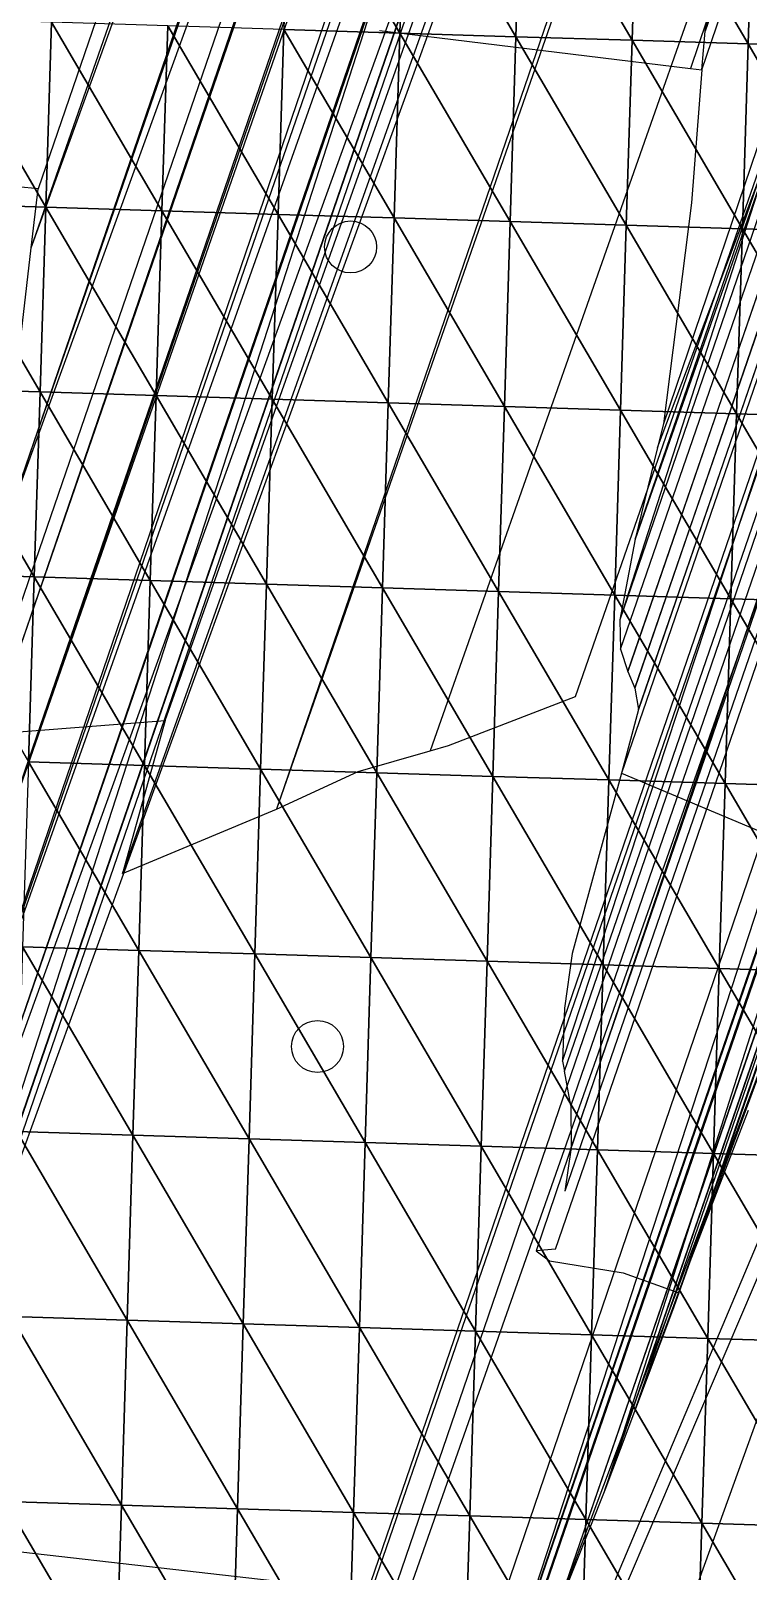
# Model space of a CAD drawing. Extents: x -1515 to 3065, y -1614 to 5536.
# Drawn here: x -849 to -553, y -662 to -26 of the extents above; entities that cross this region are included whole.
import ezdxf

# ---------------------------------------------------------------- set-up
doc = ezdxf.new("R2010")
doc.units = 0
doc.header["$MEASUREMENT"] = 0
doc.layers.get('0').update_dxf_attribs({"linetype": 'CONTINUOUS'})
for name, color, linetype in [('0710400000', 7, 'CONTINUOUS'), ('___', 6, 'CONTINUOUS'), ('GOOGLE_EARTH_SNAPSHOT', 72, 'CONTINUOUS'), ('GOOGLE_EARTH_TERRAIN', 142, 'CONTINUOUS'), ('N-RAION', 1, 'CONTINUOUS')]:
    doc.layers.add(name, color=color, linetype=linetype)

# ---------------------------------------------------------------- blocks, each defined once
blk = doc.blocks.new('GOOGLE_EARTH_TERRAIN')
at = {"color": 8}
mesh = blk.add_polyface(dxfattribs=at)
corners = [(-696.86, -27, -6.96), (-742.42, 50.85, -10.96), (-744.81, -25.5, -7.96)]
mesh.append_faces([[corners[k] for k in face] for face in [(0, 1, 2)]], dxfattribs={"color": 8})
mesh = blk.add_polyface(dxfattribs=at)
corners = [(-694.47, 49.35, -7.96), (-742.42, 50.85, -10.96), (-696.86, -27, -6.96)]
mesh.append_faces([[corners[k] for k in face] for face in [(0, 1, 2)]], dxfattribs={"color": 8})
mesh = blk.add_polyface(dxfattribs=at)
corners = [(-648.91, -28.5, -5.96), (-694.47, 49.35, -7.96), (-696.86, -27, -6.96)]
mesh.append_faces([[corners[k] for k in face] for face in [(0, 1, 2)]], dxfattribs={"color": 8})
mesh = blk.add_polyface(dxfattribs=at)
corners = [(-646.52, 47.84, -5.96), (-694.47, 49.35, -7.96), (-648.91, -28.5, -5.96)]
mesh.append_faces([[corners[k] for k in face] for face in [(0, 1, 2)]], dxfattribs={"color": 8})
mesh = blk.add_polyface(dxfattribs=at)
corners = [(-600.95, -30, -4.96), (-646.52, 47.84, -5.96), (-648.91, -28.5, -5.96)]
mesh.append_faces([[corners[k] for k in face] for face in [(0, 1, 2)]], dxfattribs={"color": 8})
mesh = blk.add_polyface(dxfattribs=at)
corners = [(-598.57, 46.34, -4.96), (-646.52, 47.84, -5.96), (-600.95, -30, -4.96)]
mesh.append_faces([[corners[k] for k in face] for face in [(0, 1, 2)]], dxfattribs={"color": 8})
mesh = blk.add_polyface(dxfattribs=at)
corners = [(-553, -31.5, -4.96), (-598.57, 46.34, -4.96), (-600.95, -30, -4.96)]
mesh.append_faces([[corners[k] for k in face] for face in [(0, 1, 2)]], dxfattribs={"color": 8})
mesh = blk.add_polyface(dxfattribs=at)
corners = [(-550.62, 44.85, -4.96), (-598.57, 46.34, -4.96), (-553, -31.5, -4.96)]
mesh.append_faces([[corners[k] for k in face] for face in [(0, 1, 2)]], dxfattribs={"color": 8})
mesh = blk.add_polyface(dxfattribs=at)
corners = [(-505.05, -33, -3.96), (-550.62, 44.85, -4.96), (-553, -31.5, -4.96)]
mesh.append_faces([[corners[k] for k in face] for face in [(0, 1, 2)]], dxfattribs={"color": 8})
mesh = blk.add_polyface(dxfattribs=at)
corners = [(-843.11, -98.85, -6.96), (-888.67, -21, -7.96), (-891.06, -97.34, -6.96)]
mesh.append_faces([[corners[k] for k in face] for face in [(0, 1, 2)]], dxfattribs={"color": 8})
mesh = blk.add_polyface(dxfattribs=at)
corners = [(-840.72, -22.5, -7.96), (-888.67, -21, -7.96), (-843.11, -98.85, -6.96)]
mesh.append_faces([[corners[k] for k in face] for face in [(0, 1, 2)]], dxfattribs={"color": 8})
mesh = blk.add_polyface(dxfattribs=at)
corners = [(-795.15, -100.35, -6.96), (-840.72, -22.5, -7.96), (-843.11, -98.85, -6.96)]
mesh.append_faces([[corners[k] for k in face] for face in [(0, 1, 2)]], dxfattribs={"color": 8})
mesh = blk.add_polyface(dxfattribs=at)
corners = [(-792.76, -24, -7.96), (-840.72, -22.5, -7.96), (-795.15, -100.35, -6.96)]
mesh.append_faces([[corners[k] for k in face] for face in [(0, 1, 2)]], dxfattribs={"color": 8})
mesh = blk.add_polyface(dxfattribs=at)
corners = [(-747.2, -101.85, -6.96), (-792.76, -24, -7.96), (-795.15, -100.35, -6.96)]
mesh.append_faces([[corners[k] for k in face] for face in [(0, 1, 2)]], dxfattribs={"color": 8})
mesh = blk.add_polyface(dxfattribs=at)
corners = [(-744.81, -25.5, -7.96), (-792.76, -24, -7.96), (-747.2, -101.85, -6.96)]
mesh.append_faces([[corners[k] for k in face] for face in [(0, 1, 2)]], dxfattribs={"color": 8})
mesh = blk.add_polyface(dxfattribs=at)
corners = [(-699.25, -103.35, -6.96), (-744.81, -25.5, -7.96), (-747.2, -101.85, -6.96)]
mesh.append_faces([[corners[k] for k in face] for face in [(0, 1, 2)]], dxfattribs={"color": 8})
mesh = blk.add_polyface(dxfattribs=at)
corners = [(-696.86, -27, -6.96), (-744.81, -25.5, -7.96), (-699.25, -103.35, -6.96)]
mesh.append_faces([[corners[k] for k in face] for face in [(0, 1, 2)]], dxfattribs={"color": 8})
mesh = blk.add_polyface(dxfattribs=at)
corners = [(-651.3, -104.85, -6.96), (-696.86, -27, -6.96), (-699.25, -103.35, -6.96)]
mesh.append_faces([[corners[k] for k in face] for face in [(0, 1, 2)]], dxfattribs={"color": 8})
mesh = blk.add_polyface(dxfattribs=at)
corners = [(-648.91, -28.5, -5.96), (-696.86, -27, -6.96), (-651.3, -104.85, -6.96)]
mesh.append_faces([[corners[k] for k in face] for face in [(0, 1, 2)]], dxfattribs={"color": 8})
mesh = blk.add_polyface(dxfattribs=at)
corners = [(-603.34, -106.35, -5.96), (-648.91, -28.5, -5.96), (-651.3, -104.85, -6.96)]
mesh.append_faces([[corners[k] for k in face] for face in [(0, 1, 2)]], dxfattribs={"color": 8})
mesh = blk.add_polyface(dxfattribs=at)
corners = [(-600.95, -30, -4.96), (-648.91, -28.5, -5.96), (-603.34, -106.35, -5.96)]
mesh.append_faces([[corners[k] for k in face] for face in [(0, 1, 2)]], dxfattribs={"color": 8})
mesh = blk.add_polyface(dxfattribs=at)
corners = [(-555.39, -107.85, -3.96), (-600.95, -30, -4.96), (-603.34, -106.35, -5.96)]
mesh.append_faces([[corners[k] for k in face] for face in [(0, 1, 2)]], dxfattribs={"color": 8})
mesh = blk.add_polyface(dxfattribs=at)
corners = [(-553, -31.5, -4.96), (-600.95, -30, -4.96), (-555.39, -107.85, -3.96)]
mesh.append_faces([[corners[k] for k in face] for face in [(0, 1, 2)]], dxfattribs={"color": 8})
mesh = blk.add_polyface(dxfattribs=at)
corners = [(-507.44, -109.35, -2.96), (-553, -31.5, -4.96), (-555.39, -107.85, -3.96)]
mesh.append_faces([[corners[k] for k in face] for face in [(0, 1, 2)]], dxfattribs={"color": 8})
mesh = blk.add_polyface(dxfattribs=at)
corners = [(-505.05, -33, -3.96), (-553, -31.5, -4.96), (-507.44, -109.35, -2.96)]
mesh.append_faces([[corners[k] for k in face] for face in [(0, 1, 2)]], dxfattribs={"color": 8})
mesh = blk.add_polyface(dxfattribs=at)
corners = [(-845.5, -175.19, -6.96), (-891.06, -97.34, -6.96), (-893.45, -173.69, -7.96)]
mesh.append_faces([[corners[k] for k in face] for face in [(0, 1, 2)]], dxfattribs={"color": 8})
mesh = blk.add_polyface(dxfattribs=at)
corners = [(-843.11, -98.85, -6.96), (-891.06, -97.34, -6.96), (-845.5, -175.19, -6.96)]
mesh.append_faces([[corners[k] for k in face] for face in [(0, 1, 2)]], dxfattribs={"color": 8})
mesh = blk.add_polyface(dxfattribs=at)
corners = [(-797.54, -176.69, -5.96), (-843.11, -98.85, -6.96), (-845.5, -175.19, -6.96)]
mesh.append_faces([[corners[k] for k in face] for face in [(0, 1, 2)]], dxfattribs={"color": 8})
mesh = blk.add_polyface(dxfattribs=at)
corners = [(-795.15, -100.35, -6.96), (-843.11, -98.85, -6.96), (-797.54, -176.69, -5.96)]
mesh.append_faces([[corners[k] for k in face] for face in [(0, 1, 2)]], dxfattribs={"color": 8})
mesh = blk.add_polyface(dxfattribs=at)
corners = [(-749.59, -178.2, -5.96), (-795.15, -100.35, -6.96), (-797.54, -176.69, -5.96)]
mesh.append_faces([[corners[k] for k in face] for face in [(0, 1, 2)]], dxfattribs={"color": 8})
mesh = blk.add_polyface(dxfattribs=at)
corners = [(-747.2, -101.85, -6.96), (-795.15, -100.35, -6.96), (-749.59, -178.2, -5.96)]
mesh.append_faces([[corners[k] for k in face] for face in [(0, 1, 2)]], dxfattribs={"color": 8})
mesh = blk.add_polyface(dxfattribs=at)
corners = [(-701.64, -179.7, -5.96), (-747.2, -101.85, -6.96), (-749.59, -178.2, -5.96)]
mesh.append_faces([[corners[k] for k in face] for face in [(0, 1, 2)]], dxfattribs={"color": 8})
mesh = blk.add_polyface(dxfattribs=at)
corners = [(-699.25, -103.35, -6.96), (-747.2, -101.85, -6.96), (-701.64, -179.7, -5.96)]
mesh.append_faces([[corners[k] for k in face] for face in [(0, 1, 2)]], dxfattribs={"color": 8})
mesh = blk.add_polyface(dxfattribs=at)
corners = [(-653.68, -181.2, -5.96), (-699.25, -103.35, -6.96), (-701.64, -179.7, -5.96)]
mesh.append_faces([[corners[k] for k in face] for face in [(0, 1, 2)]], dxfattribs={"color": 8})
mesh = blk.add_polyface(dxfattribs=at)
corners = [(-651.3, -104.85, -6.96), (-699.25, -103.35, -6.96), (-653.68, -181.2, -5.96)]
mesh.append_faces([[corners[k] for k in face] for face in [(0, 1, 2)]], dxfattribs={"color": 8})
mesh = blk.add_polyface(dxfattribs=at)
corners = [(-605.73, -182.7, -5.96), (-651.3, -104.85, -6.96), (-653.68, -181.2, -5.96)]
mesh.append_faces([[corners[k] for k in face] for face in [(0, 1, 2)]], dxfattribs={"color": 8})
mesh = blk.add_polyface(dxfattribs=at)
corners = [(-603.34, -106.35, -5.96), (-651.3, -104.85, -6.96), (-605.73, -182.7, -5.96)]
mesh.append_faces([[corners[k] for k in face] for face in [(0, 1, 2)]], dxfattribs={"color": 8})
mesh = blk.add_polyface(dxfattribs=at)
corners = [(-557.78, -184.2, -4.96), (-603.34, -106.35, -5.96), (-605.73, -182.7, -5.96)]
mesh.append_faces([[corners[k] for k in face] for face in [(0, 1, 2)]], dxfattribs={"color": 8})
mesh = blk.add_polyface(dxfattribs=at)
corners = [(-555.39, -107.85, -3.96), (-603.34, -106.35, -5.96), (-557.78, -184.2, -4.96)]
mesh.append_faces([[corners[k] for k in face] for face in [(0, 1, 2)]], dxfattribs={"color": 8})
mesh = blk.add_polyface(dxfattribs=at)
corners = [(-509.82, -185.7, -2.96), (-555.39, -107.85, -3.96), (-557.78, -184.2, -4.96)]
mesh.append_faces([[corners[k] for k in face] for face in [(0, 1, 2)]], dxfattribs={"color": 8})
mesh = blk.add_polyface(dxfattribs=at)
corners = [(-507.44, -109.35, -2.96), (-555.39, -107.85, -3.96), (-509.82, -185.7, -2.96)]
mesh.append_faces([[corners[k] for k in face] for face in [(0, 1, 2)]], dxfattribs={"color": 8})
mesh = blk.add_polyface(dxfattribs=at)
corners = [(-847.89, -251.54, -8.96), (-893.45, -173.69, -7.96), (-895.84, -250.04, -9.96)]
mesh.append_faces([[corners[k] for k in face] for face in [(0, 1, 2)]], dxfattribs={"color": 8})
mesh = blk.add_polyface(dxfattribs=at)
corners = [(-845.5, -175.19, -6.96), (-893.45, -173.69, -7.96), (-847.89, -251.54, -8.96)]
mesh.append_faces([[corners[k] for k in face] for face in [(0, 1, 2)]], dxfattribs={"color": 8})
mesh = blk.add_polyface(dxfattribs=at)
corners = [(-799.94, -253.04, -6.96), (-845.5, -175.19, -6.96), (-847.89, -251.54, -8.96)]
mesh.append_faces([[corners[k] for k in face] for face in [(0, 1, 2)]], dxfattribs={"color": 8})
mesh = blk.add_polyface(dxfattribs=at)
corners = [(-797.54, -176.69, -5.96), (-845.5, -175.19, -6.96), (-799.94, -253.04, -6.96)]
mesh.append_faces([[corners[k] for k in face] for face in [(0, 1, 2)]], dxfattribs={"color": 8})
mesh = blk.add_polyface(dxfattribs=at)
corners = [(-751.98, -254.54, -4.96), (-797.54, -176.69, -5.96), (-799.94, -253.04, -6.96)]
mesh.append_faces([[corners[k] for k in face] for face in [(0, 1, 2)]], dxfattribs={"color": 8})
mesh = blk.add_polyface(dxfattribs=at)
corners = [(-749.59, -178.2, -5.96), (-797.54, -176.69, -5.96), (-751.98, -254.54, -4.96)]
mesh.append_faces([[corners[k] for k in face] for face in [(0, 1, 2)]], dxfattribs={"color": 8})
mesh = blk.add_polyface(dxfattribs=at)
corners = [(-704.03, -256.04, -4.96), (-749.59, -178.2, -5.96), (-751.98, -254.54, -4.96)]
mesh.append_faces([[corners[k] for k in face] for face in [(0, 1, 2)]], dxfattribs={"color": 8})
mesh = blk.add_polyface(dxfattribs=at)
corners = [(-701.64, -179.7, -5.96), (-749.59, -178.2, -5.96), (-704.03, -256.04, -4.96)]
mesh.append_faces([[corners[k] for k in face] for face in [(0, 1, 2)]], dxfattribs={"color": 8})
mesh = blk.add_polyface(dxfattribs=at)
corners = [(-656.07, -257.54, -3.96), (-701.64, -179.7, -5.96), (-704.03, -256.04, -4.96)]
mesh.append_faces([[corners[k] for k in face] for face in [(0, 1, 2)]], dxfattribs={"color": 8})
mesh = blk.add_polyface(dxfattribs=at)
corners = [(-653.68, -181.2, -5.96), (-701.64, -179.7, -5.96), (-656.07, -257.54, -3.96)]
mesh.append_faces([[corners[k] for k in face] for face in [(0, 1, 2)]], dxfattribs={"color": 8})
mesh = blk.add_polyface(dxfattribs=at)
corners = [(-608.12, -259.04, -3.96), (-653.68, -181.2, -5.96), (-656.07, -257.54, -3.96)]
mesh.append_faces([[corners[k] for k in face] for face in [(0, 1, 2)]], dxfattribs={"color": 8})
mesh = blk.add_polyface(dxfattribs=at)
corners = [(-605.73, -182.7, -5.96), (-653.68, -181.2, -5.96), (-608.12, -259.04, -3.96)]
mesh.append_faces([[corners[k] for k in face] for face in [(0, 1, 2)]], dxfattribs={"color": 8})
mesh = blk.add_polyface(dxfattribs=at)
corners = [(-560.16, -260.54, -3.96), (-605.73, -182.7, -5.96), (-608.12, -259.04, -3.96)]
mesh.append_faces([[corners[k] for k in face] for face in [(0, 1, 2)]], dxfattribs={"color": 8})
mesh = blk.add_polyface(dxfattribs=at)
corners = [(-557.78, -184.2, -4.96), (-605.73, -182.7, -5.96), (-560.16, -260.54, -3.96)]
mesh.append_faces([[corners[k] for k in face] for face in [(0, 1, 2)]], dxfattribs={"color": 8})
mesh = blk.add_polyface(dxfattribs=at)
corners = [(-512.21, -262.04, -3.96), (-557.78, -184.2, -4.96), (-560.16, -260.54, -3.96)]
mesh.append_faces([[corners[k] for k in face] for face in [(0, 1, 2)]], dxfattribs={"color": 8})
mesh = blk.add_polyface(dxfattribs=at)
corners = [(-509.82, -185.7, -2.96), (-557.78, -184.2, -4.96), (-512.21, -262.04, -3.96)]
mesh.append_faces([[corners[k] for k in face] for face in [(0, 1, 2)]], dxfattribs={"color": 8})
mesh = blk.add_polyface(dxfattribs=at)
corners = [(-847.89, -251.54, -8.96), (-895.84, -250.04, -9.96), (-850.28, -327.89, -9.96)]
mesh.append_faces([[corners[k] for k in face] for face in [(0, 1, 2)]], dxfattribs={"color": 8})
mesh = blk.add_polyface(dxfattribs=at)
corners = [(-802.33, -329.39, -6.96), (-847.89, -251.54, -8.96), (-850.28, -327.89, -9.96)]
mesh.append_faces([[corners[k] for k in face] for face in [(0, 1, 2)]], dxfattribs={"color": 8})
mesh = blk.add_polyface(dxfattribs=at)
corners = [(-799.94, -253.04, -6.96), (-847.89, -251.54, -8.96), (-802.33, -329.39, -6.96)]
mesh.append_faces([[corners[k] for k in face] for face in [(0, 1, 2)]], dxfattribs={"color": 8})
mesh = blk.add_polyface(dxfattribs=at)
corners = [(-754.37, -330.89, -4.96), (-799.94, -253.04, -6.96), (-802.33, -329.39, -6.96)]
mesh.append_faces([[corners[k] for k in face] for face in [(0, 1, 2)]], dxfattribs={"color": 8})
mesh = blk.add_polyface(dxfattribs=at)
corners = [(-751.98, -254.54, -4.96), (-799.94, -253.04, -6.96), (-754.37, -330.89, -4.96)]
mesh.append_faces([[corners[k] for k in face] for face in [(0, 1, 2)]], dxfattribs={"color": 8})
mesh = blk.add_polyface(dxfattribs=at)
corners = [(-706.42, -332.39, -3.96), (-751.98, -254.54, -4.96), (-754.37, -330.89, -4.96)]
mesh.append_faces([[corners[k] for k in face] for face in [(0, 1, 2)]], dxfattribs={"color": 8})
mesh = blk.add_polyface(dxfattribs=at)
corners = [(-704.03, -256.04, -4.96), (-751.98, -254.54, -4.96), (-706.42, -332.39, -3.96)]
mesh.append_faces([[corners[k] for k in face] for face in [(0, 1, 2)]], dxfattribs={"color": 8})
mesh = blk.add_polyface(dxfattribs=at)
corners = [(-658.46, -333.89, -2.96), (-704.03, -256.04, -4.96), (-706.42, -332.39, -3.96)]
mesh.append_faces([[corners[k] for k in face] for face in [(0, 1, 2)]], dxfattribs={"color": 8})
mesh = blk.add_polyface(dxfattribs=at)
corners = [(-656.07, -257.54, -3.96), (-704.03, -256.04, -4.96), (-658.46, -333.89, -2.96)]
mesh.append_faces([[corners[k] for k in face] for face in [(0, 1, 2)]], dxfattribs={"color": 8})
mesh = blk.add_polyface(dxfattribs=at)
corners = [(-610.51, -335.39, -2.96), (-656.07, -257.54, -3.96), (-658.46, -333.89, -2.96)]
mesh.append_faces([[corners[k] for k in face] for face in [(0, 1, 2)]], dxfattribs={"color": 8})
mesh = blk.add_polyface(dxfattribs=at)
corners = [(-608.12, -259.04, -3.96), (-656.07, -257.54, -3.96), (-610.51, -335.39, -2.96)]
mesh.append_faces([[corners[k] for k in face] for face in [(0, 1, 2)]], dxfattribs={"color": 8})
mesh = blk.add_polyface(dxfattribs=at)
corners = [(-562.55, -336.89, -2.96), (-608.12, -259.04, -3.96), (-610.51, -335.39, -2.96)]
mesh.append_faces([[corners[k] for k in face] for face in [(0, 1, 2)]], dxfattribs={"color": 8})
mesh = blk.add_polyface(dxfattribs=at)
corners = [(-560.16, -260.54, -3.96), (-608.12, -259.04, -3.96), (-562.55, -336.89, -2.96)]
mesh.append_faces([[corners[k] for k in face] for face in [(0, 1, 2)]], dxfattribs={"color": 8})
mesh = blk.add_polyface(dxfattribs=at)
corners = [(-514.59, -338.39, -3.96), (-560.16, -260.54, -3.96), (-562.55, -336.89, -2.96)]
mesh.append_faces([[corners[k] for k in face] for face in [(0, 1, 2)]], dxfattribs={"color": 8})
mesh = blk.add_polyface(dxfattribs=at)
corners = [(-512.21, -262.04, -3.96), (-560.16, -260.54, -3.96), (-514.59, -338.39, -3.96)]
mesh.append_faces([[corners[k] for k in face] for face in [(0, 1, 2)]], dxfattribs={"color": 8})
mesh = blk.add_polyface(dxfattribs=at)
corners = [(-804.72, -405.74, -6.96), (-850.28, -327.89, -9.96), (-852.67, -404.23, -7.96)]
mesh.append_faces([[corners[k] for k in face] for face in [(0, 1, 2)]], dxfattribs={"color": 8})
mesh = blk.add_polyface(dxfattribs=at)
corners = [(-802.33, -329.39, -6.96), (-850.28, -327.89, -9.96), (-804.72, -405.74, -6.96)]
mesh.append_faces([[corners[k] for k in face] for face in [(0, 1, 2)]], dxfattribs={"color": 8})
mesh = blk.add_polyface(dxfattribs=at)
corners = [(-756.76, -407.24, -4.96), (-802.33, -329.39, -6.96), (-804.72, -405.74, -6.96)]
mesh.append_faces([[corners[k] for k in face] for face in [(0, 1, 2)]], dxfattribs={"color": 8})
mesh = blk.add_polyface(dxfattribs=at)
corners = [(-754.37, -330.89, -4.96), (-802.33, -329.39, -6.96), (-756.76, -407.24, -4.96)]
mesh.append_faces([[corners[k] for k in face] for face in [(0, 1, 2)]], dxfattribs={"color": 8})
mesh = blk.add_polyface(dxfattribs=at)
corners = [(-708.8, -408.74, -3.96), (-754.37, -330.89, -4.96), (-756.76, -407.24, -4.96)]
mesh.append_faces([[corners[k] for k in face] for face in [(0, 1, 2)]], dxfattribs={"color": 8})
mesh = blk.add_polyface(dxfattribs=at)
corners = [(-706.42, -332.39, -3.96), (-754.37, -330.89, -4.96), (-708.8, -408.74, -3.96)]
mesh.append_faces([[corners[k] for k in face] for face in [(0, 1, 2)]], dxfattribs={"color": 8})
mesh = blk.add_polyface(dxfattribs=at)
corners = [(-660.85, -410.24, -2.96), (-706.42, -332.39, -3.96), (-708.8, -408.74, -3.96)]
mesh.append_faces([[corners[k] for k in face] for face in [(0, 1, 2)]], dxfattribs={"color": 8})
mesh = blk.add_polyface(dxfattribs=at)
corners = [(-658.46, -333.89, -2.96), (-706.42, -332.39, -3.96), (-660.85, -410.24, -2.96)]
mesh.append_faces([[corners[k] for k in face] for face in [(0, 1, 2)]], dxfattribs={"color": 8})
mesh = blk.add_polyface(dxfattribs=at)
corners = [(-612.89, -411.74, -2.96), (-658.46, -333.89, -2.96), (-660.85, -410.24, -2.96)]
mesh.append_faces([[corners[k] for k in face] for face in [(0, 1, 2)]], dxfattribs={"color": 8})
mesh = blk.add_polyface(dxfattribs=at)
corners = [(-610.51, -335.39, -2.96), (-658.46, -333.89, -2.96), (-612.89, -411.74, -2.96)]
mesh.append_faces([[corners[k] for k in face] for face in [(0, 1, 2)]], dxfattribs={"color": 8})
mesh = blk.add_polyface(dxfattribs=at)
corners = [(-564.94, -413.24, -2.96), (-610.51, -335.39, -2.96), (-612.89, -411.74, -2.96)]
mesh.append_faces([[corners[k] for k in face] for face in [(0, 1, 2)]], dxfattribs={"color": 8})
mesh = blk.add_polyface(dxfattribs=at)
corners = [(-562.55, -336.89, -2.96), (-610.51, -335.39, -2.96), (-564.94, -413.24, -2.96)]
mesh.append_faces([[corners[k] for k in face] for face in [(0, 1, 2)]], dxfattribs={"color": 8})
mesh = blk.add_polyface(dxfattribs=at)
corners = [(-516.98, -414.74, -2.96), (-562.55, -336.89, -2.96), (-564.94, -413.24, -2.96)]
mesh.append_faces([[corners[k] for k in face] for face in [(0, 1, 2)]], dxfattribs={"color": 8})
mesh = blk.add_polyface(dxfattribs=at)
corners = [(-514.59, -338.39, -3.96), (-562.55, -336.89, -2.96), (-516.98, -414.74, -2.96)]
mesh.append_faces([[corners[k] for k in face] for face in [(0, 1, 2)]], dxfattribs={"color": 8})
mesh = blk.add_polyface(dxfattribs=at)
corners = [(-807.11, -482.08, -4.96), (-852.67, -404.23, -7.96), (-855.06, -480.58, -5.96)]
mesh.append_faces([[corners[k] for k in face] for face in [(0, 1, 2)]], dxfattribs={"color": 8})
mesh = blk.add_polyface(dxfattribs=at)
corners = [(-804.72, -405.74, -6.96), (-852.67, -404.23, -7.96), (-807.11, -482.08, -4.96)]
mesh.append_faces([[corners[k] for k in face] for face in [(0, 1, 2)]], dxfattribs={"color": 8})
mesh = blk.add_polyface(dxfattribs=at)
corners = [(-759.15, -483.58, -3.96), (-804.72, -405.74, -6.96), (-807.11, -482.08, -4.96)]
mesh.append_faces([[corners[k] for k in face] for face in [(0, 1, 2)]], dxfattribs={"color": 8})
mesh = blk.add_polyface(dxfattribs=at)
corners = [(-756.76, -407.24, -4.96), (-804.72, -405.74, -6.96), (-759.15, -483.58, -3.96)]
mesh.append_faces([[corners[k] for k in face] for face in [(0, 1, 2)]], dxfattribs={"color": 8})
mesh = blk.add_polyface(dxfattribs=at)
corners = [(-711.19, -485.09, -3.96), (-756.76, -407.24, -4.96), (-759.15, -483.58, -3.96)]
mesh.append_faces([[corners[k] for k in face] for face in [(0, 1, 2)]], dxfattribs={"color": 8})
mesh = blk.add_polyface(dxfattribs=at)
corners = [(-708.8, -408.74, -3.96), (-756.76, -407.24, -4.96), (-711.19, -485.09, -3.96)]
mesh.append_faces([[corners[k] for k in face] for face in [(0, 1, 2)]], dxfattribs={"color": 8})
mesh = blk.add_polyface(dxfattribs=at)
corners = [(-663.24, -486.59, -2.96), (-708.8, -408.74, -3.96), (-711.19, -485.09, -3.96)]
mesh.append_faces([[corners[k] for k in face] for face in [(0, 1, 2)]], dxfattribs={"color": 8})
mesh = blk.add_polyface(dxfattribs=at)
corners = [(-660.85, -410.24, -2.96), (-708.8, -408.74, -3.96), (-663.24, -486.59, -2.96)]
mesh.append_faces([[corners[k] for k in face] for face in [(0, 1, 2)]], dxfattribs={"color": 8})
mesh = blk.add_polyface(dxfattribs=at)
corners = [(-615.28, -488.09, -2.96), (-660.85, -410.24, -2.96), (-663.24, -486.59, -2.96)]
mesh.append_faces([[corners[k] for k in face] for face in [(0, 1, 2)]], dxfattribs={"color": 8})
mesh = blk.add_polyface(dxfattribs=at)
corners = [(-612.89, -411.74, -2.96), (-660.85, -410.24, -2.96), (-615.28, -488.09, -2.96)]
mesh.append_faces([[corners[k] for k in face] for face in [(0, 1, 2)]], dxfattribs={"color": 8})
mesh = blk.add_polyface(dxfattribs=at)
corners = [(-567.32, -489.58, -2.96), (-612.89, -411.74, -2.96), (-615.28, -488.09, -2.96)]
mesh.append_faces([[corners[k] for k in face] for face in [(0, 1, 2)]], dxfattribs={"color": 8})
mesh = blk.add_polyface(dxfattribs=at)
corners = [(-564.94, -413.24, -2.96), (-612.89, -411.74, -2.96), (-567.32, -489.58, -2.96)]
mesh.append_faces([[corners[k] for k in face] for face in [(0, 1, 2)]], dxfattribs={"color": 8})
mesh = blk.add_polyface(dxfattribs=at)
corners = [(-519.37, -491.08, -3.96), (-564.94, -413.24, -2.96), (-567.32, -489.58, -2.96)]
mesh.append_faces([[corners[k] for k in face] for face in [(0, 1, 2)]], dxfattribs={"color": 8})
mesh = blk.add_polyface(dxfattribs=at)
corners = [(-516.98, -414.74, -2.96), (-564.94, -413.24, -2.96), (-519.37, -491.08, -3.96)]
mesh.append_faces([[corners[k] for k in face] for face in [(0, 1, 2)]], dxfattribs={"color": 8})
mesh = blk.add_polyface(dxfattribs=at)
corners = [(-809.5, -558.43, -3.96), (-855.06, -480.58, -5.96), (-857.45, -556.93, -3.96)]
mesh.append_faces([[corners[k] for k in face] for face in [(0, 1, 2)]], dxfattribs={"color": 8})
mesh = blk.add_polyface(dxfattribs=at)
corners = [(-807.11, -482.08, -4.96), (-855.06, -480.58, -5.96), (-809.5, -558.43, -3.96)]
mesh.append_faces([[corners[k] for k in face] for face in [(0, 1, 2)]], dxfattribs={"color": 8})
mesh = blk.add_polyface(dxfattribs=at)
corners = [(-761.54, -559.93, -3.96), (-807.11, -482.08, -4.96), (-809.5, -558.43, -3.96)]
mesh.append_faces([[corners[k] for k in face] for face in [(0, 1, 2)]], dxfattribs={"color": 8})
mesh = blk.add_polyface(dxfattribs=at)
corners = [(-759.15, -483.58, -3.96), (-807.11, -482.08, -4.96), (-761.54, -559.93, -3.96)]
mesh.append_faces([[corners[k] for k in face] for face in [(0, 1, 2)]], dxfattribs={"color": 8})
mesh = blk.add_polyface(dxfattribs=at)
corners = [(-713.58, -561.43, -3.96), (-759.15, -483.58, -3.96), (-761.54, -559.93, -3.96)]
mesh.append_faces([[corners[k] for k in face] for face in [(0, 1, 2)]], dxfattribs={"color": 8})
mesh = blk.add_polyface(dxfattribs=at)
corners = [(-711.19, -485.09, -3.96), (-759.15, -483.58, -3.96), (-713.58, -561.43, -3.96)]
mesh.append_faces([[corners[k] for k in face] for face in [(0, 1, 2)]], dxfattribs={"color": 8})
mesh = blk.add_polyface(dxfattribs=at)
corners = [(-665.63, -562.93, -3.96), (-711.19, -485.09, -3.96), (-713.58, -561.43, -3.96)]
mesh.append_faces([[corners[k] for k in face] for face in [(0, 1, 2)]], dxfattribs={"color": 8})
mesh = blk.add_polyface(dxfattribs=at)
corners = [(-663.24, -486.59, -2.96), (-711.19, -485.09, -3.96), (-665.63, -562.93, -3.96)]
mesh.append_faces([[corners[k] for k in face] for face in [(0, 1, 2)]], dxfattribs={"color": 8})
mesh = blk.add_polyface(dxfattribs=at)
corners = [(-617.67, -564.43, -3.96), (-663.24, -486.59, -2.96), (-665.63, -562.93, -3.96)]
mesh.append_faces([[corners[k] for k in face] for face in [(0, 1, 2)]], dxfattribs={"color": 8})
mesh = blk.add_polyface(dxfattribs=at)
corners = [(-615.28, -488.09, -2.96), (-663.24, -486.59, -2.96), (-617.67, -564.43, -3.96)]
mesh.append_faces([[corners[k] for k in face] for face in [(0, 1, 2)]], dxfattribs={"color": 8})
mesh = blk.add_polyface(dxfattribs=at)
corners = [(-569.71, -565.93, -3.96), (-615.28, -488.09, -2.96), (-617.67, -564.43, -3.96)]
mesh.append_faces([[corners[k] for k in face] for face in [(0, 1, 2)]], dxfattribs={"color": 8})
mesh = blk.add_polyface(dxfattribs=at)
corners = [(-567.32, -489.58, -2.96), (-615.28, -488.09, -2.96), (-569.71, -565.93, -3.96)]
mesh.append_faces([[corners[k] for k in face] for face in [(0, 1, 2)]], dxfattribs={"color": 8})
mesh = blk.add_polyface(dxfattribs=at)
corners = [(-521.75, -567.43, -3.96), (-567.32, -489.58, -2.96), (-569.71, -565.93, -3.96)]
mesh.append_faces([[corners[k] for k in face] for face in [(0, 1, 2)]], dxfattribs={"color": 8})
mesh = blk.add_polyface(dxfattribs=at)
corners = [(-519.37, -491.08, -3.96), (-567.32, -489.58, -2.96), (-521.75, -567.43, -3.96)]
mesh.append_faces([[corners[k] for k in face] for face in [(0, 1, 2)]], dxfattribs={"color": 8})
mesh = blk.add_polyface(dxfattribs=at)
corners = [(-811.89, -634.78, -2.96), (-857.45, -556.93, -3.96), (-859.85, -633.28, -3.96)]
mesh.append_faces([[corners[k] for k in face] for face in [(0, 1, 2)]], dxfattribs={"color": 8})
mesh = blk.add_polyface(dxfattribs=at)
corners = [(-809.5, -558.43, -3.96), (-857.45, -556.93, -3.96), (-811.89, -634.78, -2.96)]
mesh.append_faces([[corners[k] for k in face] for face in [(0, 1, 2)]], dxfattribs={"color": 8})
mesh = blk.add_polyface(dxfattribs=at)
corners = [(-763.93, -636.28, -2.96), (-809.5, -558.43, -3.96), (-811.89, -634.78, -2.96)]
mesh.append_faces([[corners[k] for k in face] for face in [(0, 1, 2)]], dxfattribs={"color": 8})
mesh = blk.add_polyface(dxfattribs=at)
corners = [(-761.54, -559.93, -3.96), (-809.5, -558.43, -3.96), (-763.93, -636.28, -2.96)]
mesh.append_faces([[corners[k] for k in face] for face in [(0, 1, 2)]], dxfattribs={"color": 8})
mesh = blk.add_polyface(dxfattribs=at)
corners = [(-715.97, -637.78, -2.96), (-761.54, -559.93, -3.96), (-763.93, -636.28, -2.96)]
mesh.append_faces([[corners[k] for k in face] for face in [(0, 1, 2)]], dxfattribs={"color": 8})
mesh = blk.add_polyface(dxfattribs=at)
corners = [(-713.58, -561.43, -3.96), (-761.54, -559.93, -3.96), (-715.97, -637.78, -2.96)]
mesh.append_faces([[corners[k] for k in face] for face in [(0, 1, 2)]], dxfattribs={"color": 8})
mesh = blk.add_polyface(dxfattribs=at)
corners = [(-668.01, -639.28, -2.96), (-713.58, -561.43, -3.96), (-715.97, -637.78, -2.96)]
mesh.append_faces([[corners[k] for k in face] for face in [(0, 1, 2)]], dxfattribs={"color": 8})
mesh = blk.add_polyface(dxfattribs=at)
corners = [(-665.63, -562.93, -3.96), (-713.58, -561.43, -3.96), (-668.01, -639.28, -2.96)]
mesh.append_faces([[corners[k] for k in face] for face in [(0, 1, 2)]], dxfattribs={"color": 8})
mesh = blk.add_polyface(dxfattribs=at)
corners = [(-620.06, -640.78, -3.96), (-665.63, -562.93, -3.96), (-668.01, -639.28, -2.96)]
mesh.append_faces([[corners[k] for k in face] for face in [(0, 1, 2)]], dxfattribs={"color": 8})
mesh = blk.add_polyface(dxfattribs=at)
corners = [(-617.67, -564.43, -3.96), (-665.63, -562.93, -3.96), (-620.06, -640.78, -3.96)]
mesh.append_faces([[corners[k] for k in face] for face in [(0, 1, 2)]], dxfattribs={"color": 8})
mesh = blk.add_polyface(dxfattribs=at)
corners = [(-572.1, -642.28, -3.96), (-617.67, -564.43, -3.96), (-620.06, -640.78, -3.96)]
mesh.append_faces([[corners[k] for k in face] for face in [(0, 1, 2)]], dxfattribs={"color": 8})
mesh = blk.add_polyface(dxfattribs=at)
corners = [(-569.71, -565.93, -3.96), (-617.67, -564.43, -3.96), (-572.1, -642.28, -3.96)]
mesh.append_faces([[corners[k] for k in face] for face in [(0, 1, 2)]], dxfattribs={"color": 8})
mesh = blk.add_polyface(dxfattribs=at)
corners = [(-524.14, -643.78, -3.96), (-569.71, -565.93, -3.96), (-572.1, -642.28, -3.96)]
mesh.append_faces([[corners[k] for k in face] for face in [(0, 1, 2)]], dxfattribs={"color": 8})
mesh = blk.add_polyface(dxfattribs=at)
corners = [(-521.75, -567.43, -3.96), (-569.71, -565.93, -3.96), (-524.14, -643.78, -3.96)]
mesh.append_faces([[corners[k] for k in face] for face in [(0, 1, 2)]], dxfattribs={"color": 8})
mesh = blk.add_polyface(dxfattribs=at)
corners = [(-814.28, -711.12, -1.96), (-859.85, -633.28, -3.96), (-862.24, -709.62, -3.96)]
mesh.append_faces([[corners[k] for k in face] for face in [(0, 1, 2)]], dxfattribs={"color": 8})
mesh = blk.add_polyface(dxfattribs=at)
corners = [(-811.89, -634.78, -2.96), (-859.85, -633.28, -3.96), (-814.28, -711.12, -1.96)]
mesh.append_faces([[corners[k] for k in face] for face in [(0, 1, 2)]], dxfattribs={"color": 8})
mesh = blk.add_polyface(dxfattribs=at)
corners = [(-766.32, -712.63, -0.96), (-811.89, -634.78, -2.96), (-814.28, -711.12, -1.96)]
mesh.append_faces([[corners[k] for k in face] for face in [(0, 1, 2)]], dxfattribs={"color": 8})
mesh = blk.add_polyface(dxfattribs=at)
corners = [(-763.93, -636.28, -2.96), (-811.89, -634.78, -2.96), (-766.32, -712.63, -0.96)]
mesh.append_faces([[corners[k] for k in face] for face in [(0, 1, 2)]], dxfattribs={"color": 8})
mesh = blk.add_polyface(dxfattribs=at)
corners = [(-718.36, -714.13, -1.96), (-763.93, -636.28, -2.96), (-766.32, -712.63, -0.96)]
mesh.append_faces([[corners[k] for k in face] for face in [(0, 1, 2)]], dxfattribs={"color": 8})
mesh = blk.add_polyface(dxfattribs=at)
corners = [(-715.97, -637.78, -2.96), (-763.93, -636.28, -2.96), (-718.36, -714.13, -1.96)]
mesh.append_faces([[corners[k] for k in face] for face in [(0, 1, 2)]], dxfattribs={"color": 8})
mesh = blk.add_polyface(dxfattribs=at)
corners = [(-670.4, -715.63, -1.96), (-715.97, -637.78, -2.96), (-718.36, -714.13, -1.96)]
mesh.append_faces([[corners[k] for k in face] for face in [(0, 1, 2)]], dxfattribs={"color": 8})
mesh = blk.add_polyface(dxfattribs=at)
corners = [(-668.01, -639.28, -2.96), (-715.97, -637.78, -2.96), (-670.4, -715.63, -1.96)]
mesh.append_faces([[corners[k] for k in face] for face in [(0, 1, 2)]], dxfattribs={"color": 8})
mesh = blk.add_polyface(dxfattribs=at)
corners = [(-622.44, -717.13, -2.96), (-668.01, -639.28, -2.96), (-670.4, -715.63, -1.96)]
mesh.append_faces([[corners[k] for k in face] for face in [(0, 1, 2)]], dxfattribs={"color": 8})
mesh = blk.add_polyface(dxfattribs=at)
corners = [(-620.06, -640.78, -3.96), (-668.01, -639.28, -2.96), (-622.44, -717.13, -2.96)]
mesh.append_faces([[corners[k] for k in face] for face in [(0, 1, 2)]], dxfattribs={"color": 8})
mesh = blk.add_polyface(dxfattribs=at)
corners = [(-574.48, -718.63, -2.96), (-620.06, -640.78, -3.96), (-622.44, -717.13, -2.96)]
mesh.append_faces([[corners[k] for k in face] for face in [(0, 1, 2)]], dxfattribs={"color": 8})
mesh = blk.add_polyface(dxfattribs=at)
corners = [(-572.1, -642.28, -3.96), (-620.06, -640.78, -3.96), (-574.48, -718.63, -2.96)]
mesh.append_faces([[corners[k] for k in face] for face in [(0, 1, 2)]], dxfattribs={"color": 8})
mesh = blk.add_polyface(dxfattribs=at)
corners = [(-526.53, -720.13, -2.96), (-572.1, -642.28, -3.96), (-574.48, -718.63, -2.96)]
mesh.append_faces([[corners[k] for k in face] for face in [(0, 1, 2)]], dxfattribs={"color": 8})
mesh = blk.add_polyface(dxfattribs=at)
corners = [(-524.14, -643.78, -3.96), (-572.1, -642.28, -3.96), (-526.53, -720.13, -2.96)]
mesh.append_faces([[corners[k] for k in face] for face in [(0, 1, 2)]], dxfattribs={"color": 8})
blk = doc.blocks.new('GOOGLE_EARTH_SNAPSHOT')
at = {"color": 8}
mesh = blk.add_polyface(dxfattribs=at)
corners = [(970.04, -1029.46), (-975.53, 1035.84), (-1038.32, -966.89), (1032.05, 973.28)]
mesh.append_faces([[corners[k] for k in face] for face in [(0, 1, 2), (1, 0, 3)]], dxfattribs={"vtx0": -1, "color": 8})

msp = doc.modelspace()

# ---------------------------------------------------------------- linework, layer by layer
at = {"layer": '0710400000', "color": 5}
for p, q in [((-570.76, -26.24), (952.56, 4411.65)), ((-572.21, -42.12), (947.82, 4387.79)), ((947.82, 4387.79), (-570.76, -26.24)), ((919.02, 4377.2), (-576.78, -41.57)), ((673.38, 4330.64), (-846.3, -91.35)), ((-849.18, -115.73), (750.54, 4293.43)), ((912.21, 4229.96), (-588.04, -188.28)), ((-849.18, -115.73), (660.22, 4219.07)), ((657.53, 4194.34), (-863.65, -241.02)), ((918.34, 4176.23), (-605.98, -269.3)), ((-599.72, -236.01), (918.34, 4176.23)), ((948.95, 4174.07), (-599.72, -236.01)), ((-863.65, -241.02), (736.53, 4167.03)), ((-590.46, -198.18), (1060.1, 4171.14)), ((815.11, 4153.44), (-605.98, -269.3)), ((-863.65, -241.02), (650.96, 4136.9)), ((-605.79, -281.33), (915.42, 4127.52)), ((915.42, 4127.52), (-602.77, -290.55)), ((-602.77, -290.55), (917.02, 4123.19)), ((917.02, 4123.19), (-599.86, -297.48)), ((-624.35, -300.87), (914.99, 4117.92)), ((-599.86, -297.48), (920.78, 4118.73)), ((914.99, 4117.92), (-599.86, -297.48)), ((-599.86, -297.48), (920.21, 4116.02)), ((920.21, 4116.02), (-598.31, -306.32)), ((646.71, 4099.06), (-875.17, -342.78)), ((646.71, 4099.06), (-872.24, -316.91)), ((-793.76, -310.88), (769.92, 4101.63)), ((918.03, 4099.22), (-605.31, -332.63)), ((-598.31, -306.32), (918.03, 4099.22)), ((-811.41, -373.98), (768.12, 4067.18)), ((768.12, 4067.18), (-747.87, -347.46)), ((-875.17, -342.78), (641.49, 4052.62)), ((635.55, 4000.37), (-884.59, -426.92)), ((-884.59, -426.92), (655.14, 3986.93)), ((760.96, 3974.22), (-747.87, -347.46)), ((824.4, 3964.76), (-684.3, -323.37)), ((-629.67, -451.45), (824.4, 3964.76)), ((-628.89, -455.66), (893.77, 3960.62)), ((628.91, 3948.74), (-894.5, -509.49)), ((-884.59, -426.92), (628.91, 3948.74)), ((893.44, 3941.97), (-626.29, -469.84)), ((-626.17, -487.13), (893.24, 3937.82)), ((963.88, 3938.5), (-577.07, -534.36)), ((-894.5, -509.49), (671.53, 3901.08)), ((857.95, 3889.07), (-640.59, -529.83)), ((-632.62, -529.08), (887.11, 3891.59)), ((887.11, 3891.59), (-628.73, -505.17)), ((940.02, 3876.74), (-581.65, -547.14)), ((-577.07, -534.36), (940.02, 3876.74)), ((935.96, 3864.85), (-584.28, -554.49)), ((-581.65, -547.14), (935.96, 3864.85)), ((618.09, 3856.25), (-904.15, -582.81)), ((-894.5, -509.49), (618.09, 3856.25)), ((-904.15, -582.81), (613.97, 3827.18)), ((-904.15, -582.81), (689.29, 3821.47)), ((917.64, 3816.18), (-612.15, -628.61)), ((-599.56, -595.09), (917.64, 3816.18)), ((803.6, 3803.55), (-612.15, -628.61)), ((1014.95, 3784.42), (-599.56, -595.09)), ((-912.45, -646.43), (520.32, 3778.36)), ((606.52, 3769.54), (-912.45, -646.43)), ((606.52, 3769.54), (-912.26, -646.45)), ((900.82, 3771.37), (-632.46, -679.19)), ((-612.15, -628.61), (900.82, 3771.37)), ((-909.97, -646.72), (689.17, 3759.46)), ((-910.12, -647.64), (604.91, 3754.52)), ((886.46, 3736.78), (-632.46, -679.19)), ((-632.46, -679.19), (1021.65, 3718.99)), ((740.41, 3559.04), (-708.29, -875.19)), ((-704.04, -864.04), (815.84, 3554.32)), ((802.6, 3519.59), (-736.43, -948.99)), ((-708.29, -875.19), (802.6, 3519.59)), ((-653.67, -888.77), (927.38, 3496.72)), ((779.31, 3458.51), (-754.71, -1002.12)), ((-736.43, -948.99), (779.31, 3458.51)), ((-807.84, -1139.5), (1081.46, 3337.57)), ((-841.49, -1225.85), (1073.77, 3262.14)), ((647.8, 3142.65), (-926.04, -1332.5)), ((-849.95, -1246.57), (647.8, 3142.65)), ((582.66, 3072.15), (-945.61, -1356.58)), ((-926.04, -1332.5), (582.66, 3072.15)), ((-945.61, -1356.58), (566.16, 3049.5)), ((-576.78, -41.57), (-572.21, -42.12)), ((-872.24, -316.91), (-793.76, -310.88)), ((-605.31, -332.63), (-514.79, -370.62)), ((-626.29, -469.84), (-628.89, -455.66)), ((-584.28, -554.49), (-599.56, -595.09))]:
    msp.add_line(p, q, dxfattribs=at)
at = {"layer": '___', "color": 6}
for p, q in [((-570.76, -26.24), (-561.53, 19.91)), ((-705.29, -26), (-576.78, -41.57)), ((-572.21, -42.12), (-570.76, -26.24)), ((-572.21, -42.12), (-576.41, -97.11)), ((-846.3, -91.35), (-1022.65, -73.82)), ((-849.18, -115.73), (-846.3, -91.35)), ((-576.41, -97.11), (-588.04, -188.28)), ((-863.65, -241.02), (-849.18, -115.73)), ((-588.04, -188.28), (-590.46, -198.18)), ((-590.46, -198.18), (-599.72, -236.01)), ((-599.72, -236.01), (-605.98, -269.3)), ((-605.98, -269.3), (-605.79, -281.33)), ((-605.79, -281.33), (-602.77, -290.55)), ((-602.77, -290.55), (-599.86, -297.48)), ((-599.86, -297.48), (-598.31, -306.32)), ((-676.76, -321.22), (-624.35, -300.87)), ((-793.76, -310.88), (-811.41, -373.98)), ((-598.31, -306.32), (-605.31, -332.63)), ((-714.14, -331.86), (-684.3, -323.37)), ((-684.3, -323.37), (-676.76, -321.22)), ((-747.87, -347.46), (-714.14, -331.86)), ((-605.31, -332.63), (-625.76, -407.02)), ((-811.41, -373.98), (-747.87, -347.46)), ((-625.76, -407.02), (-628.9, -429.66)), ((-628.9, -429.66), (-629.67, -451.45)), ((-629.67, -451.45), (-628.89, -455.66)), ((-626.29, -469.84), (-626.17, -487.13)), ((-553, -471.89), (-577.07, -534.36)), ((-626.17, -487.13), (-628.73, -505.17)), ((-632.62, -529.08), (-640.59, -529.83)), ((-640.59, -529.83), (-635.13, -533.87)), ((-635.13, -533.87), (-604.63, -538.89)), ((-604.63, -538.89), (-581.65, -547.14)), ((-577.07, -534.36), (-581.65, -547.14)), ((-581.65, -547.14), (-584.28, -554.49)), ((-599.56, -595.09), (-612.15, -628.61)), ((-612.15, -628.61), (-632.46, -679.19)), ((-910.12, -647.64), (-632.46, -679.19))]:
    msp.add_line(p, q, dxfattribs=at)
at = {"layer": 'N-RAION', "color": 1}
for centre in [(-717.23, -115.32), (-730.88, -445.44)]:
    msp.add_circle(centre, 10.73, dxfattribs=at)

# ---------------------------------------------------------------- block references
at = {"layer": 'GOOGLE_EARTH_SNAPSHOT'}
msp.add_blockref('GOOGLE_EARTH_SNAPSHOT', (0, 0), dxfattribs=at)
at = {"layer": 'GOOGLE_EARTH_TERRAIN'}
msp.add_blockref('GOOGLE_EARTH_TERRAIN', (0, 0), dxfattribs=at)

doc.saveas('drawing.dxf')
